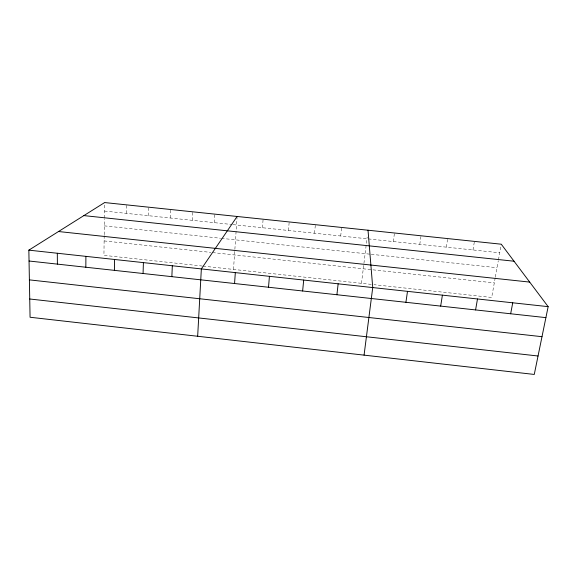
<?xml version="1.0" encoding="UTF-8"?>
<svg xmlns="http://www.w3.org/2000/svg" width="577" height="577" viewBox="0 0 577 577"><rect width="100%" height="100%" fill="white"/><g stroke="black" fill="none" stroke-linecap="round" stroke-linejoin="round"><path stroke-width="0.43" stroke-dasharray="2.88 2.16" d="M104.192 235.604L103.932 255.351L202.202 266.026M104.206 234.716L104.415 218.899M104.43 218.027L104.639 202.563M126.363 213.367L126.551 204.864M148.267 215.683L148.534 207.172M170.237 217.998L170.583 209.487M192.271 220.327L192.696 211.809M214.37 222.657L214.875 214.139M233.497 269.423L237.06 217.327M262.441 227.735L263.112 219.202M288.435 230.475L289.2 221.943M314.515 233.231L315.381 224.691M340.697 235.993L341.656 227.453M361.476 283.321L367.174 237.06M393.326 241.554L394.48 233M419.782 244.345L421.03 235.784M446.331 247.151L447.68 238.582M472.981 249.964L474.424 241.388M495.21 277.84L491.683 297.465L373.961 284.677M495.362 276.996L498.297 260.689M498.456 259.809L501.262 244.208M104.524 211.059L232.105 224.532M232.993 224.626L499.718 252.784M104.322 225.859L220.544 238.251M221.424 238.344L370.369 254.219M371.242 254.306L497.035 267.714M104.12 240.919L210.857 252.401M212.603 252.589L494.301 282.903M203.068 266.12L373.067 284.584"/><path stroke-width="0.87" d="M85.836 267.238L85.901 256.361M114.397 270.361L114.592 259.484M143.074 273.505L143.399 262.614M171.859 276.657L172.321 265.766M197.666 336.261L201.351 268.918L237.118 216.476M234.558 283.523L235.315 272.618M268.514 287.245L269.43 276.325M302.629 290.981L303.704 280.054M336.903 294.739L338.144 283.805M364.065 355.136L372.735 287.57L368.018 230.216M405.919 302.298L407.492 291.349M440.669 306.106L442.408 295.15M475.585 309.928L477.489 298.965M510.659 313.773L512.737 302.802M548.15 306.654L534.266 374.437L30.069 317.256L28.85 250.151L104.639 202.563L501.262 244.208L548.15 306.654L28.85 250.151M83.874 215.603L514.028 261.215M58.508 231.528L529.708 282.095M29.045 261.013L545.9 317.631M29.391 279.874L541.998 336.694M29.737 298.994L538.045 356.002M57.318 253.253L57.39 264.115"/></g></svg>
